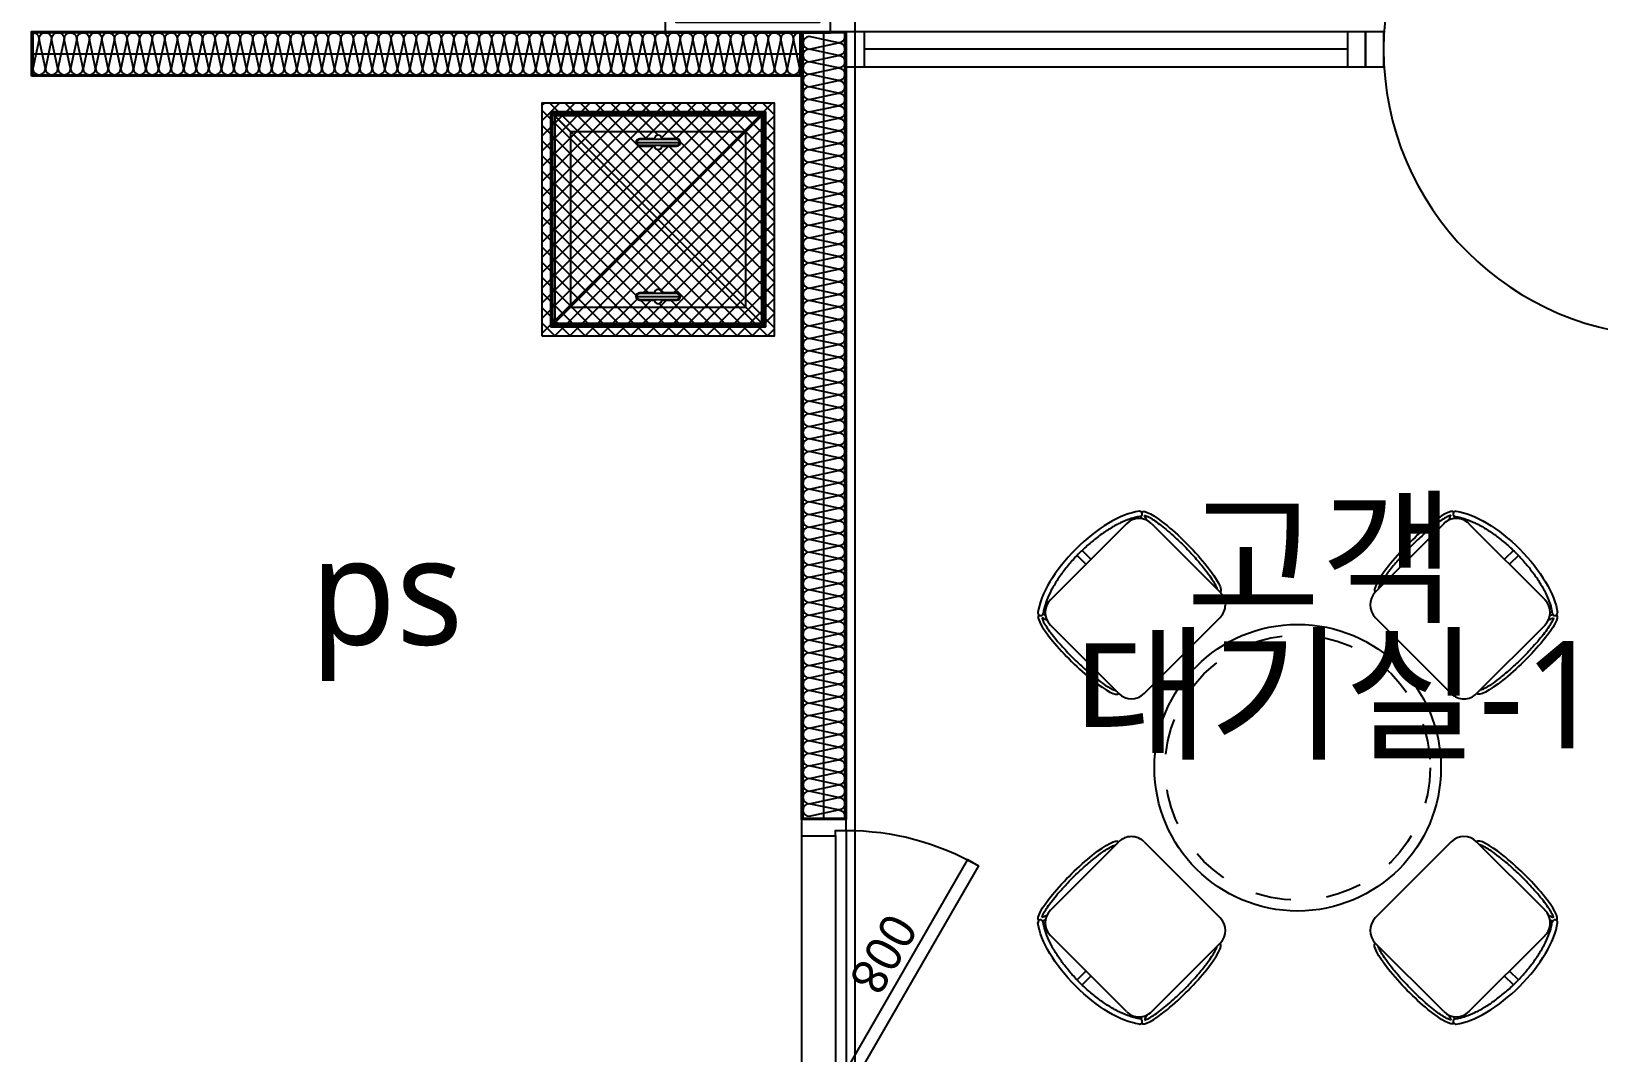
# Model space of a CAD drawing. Header units: millimetres. Extents: x 9 to 147, y 4 to 115.
# Drawn here: x 97.625 to 102.001, y 58.775 to 61.625 of the extents above; entities that cross this region are included whole.
import ezdxf
from ezdxf.enums import TextEntityAlignment as Align

# ---------------------------------------------------------------- set-up
doc = ezdxf.new("R2010")
doc.units = ezdxf.units.MM
doc.header["$LTSCALE"] = 200
for name, pattern in [('HIDDEN2', [4.7625, 3.175, -1.5875]), ('XR-PLAN$0$CEN-GAUN', [32.2, 30, -1, 0.2, -1]), ('XR-PLAN$0$HIDDEN', [0.375, 0.25, -0.125])]:
    doc.linetypes.add(name, pattern=pattern)
doc.layers.get('DEFPOINTS').update_dxf_attribs({"color": 137})
for name, color, linetype in [('-C-지하층', 2, 'HIDDEN2'), ('XR-PLAN$0$09GIRDER', 252, 'Continuous'), ('XR-PLAN$0$0CTR-VOID', 252, 'Continuous'), ('XR-PLAN$0$7', 252, 'Continuous'), ('XR-PLAN$0$A-wall-유리파티션', 252, 'Continuous'), ('XR-PLAN$0$CEN', 252, 'XR-PLAN$0$CEN-GAUN'), ('XR-PLAN$0$DOOR', 252, 'Continuous'), ('XR-PLAN$0$DOOR-OPEN', 252, 'Continuous'), ('XR-PLAN$0$EL-01', 252, 'Continuous'), ('XR-PLAN$0$EL-03', 252, 'Continuous'), ('XR-PLAN$0$EL-07', 252, 'Continuous'), ('XR-PLAN$0$ELE-6', 252, 'Continuous'), ('XR-PLAN$0$FUR', 252, 'XR-PLAN$0$HIDDEN'), ('XR-PLAN$0$HAT', 252, 'Continuous'), ('XR-PLAN$0$HAT-INS', 252, 'Continuous'), ('XR-PLAN$0$I-FUR-B', 252, 'Continuous'), ('XR-PLAN$0$Panel', 252, 'Continuous'), ('XR-PLAN$0$STEEL BASE', 252, 'Continuous'), ('XR-PLAN$0$WALL-GLASS', 252, 'Continuous')]:
    doc.layers.add(name, color=color, linetype=linetype)
doc.layers.add('XR-PLAN$0$TXT-1', color=137, linetype='Continuous', plot=False)
doc.styles.add('XR-PLAN$0$스타일1', font='MALGUN_0.TTF')

# ---------------------------------------------------------------- blocks, each defined once
blk = doc.blocks.new('*U112')
at = {"layer": 'XR-PLAN$0$HAT-INS'}
for points in [[(-5524.4, 0, -0.414214), (-5539.4, 15), (-5524.4, 85, 1), (-5554.4, 85), (-5539.4, 15, -0.414214), (-5554.4, 0, 0.414214)], [(-5494.4, 0, -0.414214), (-5509.4, 15), (-5494.4, 85, 1), (-5524.4, 85), (-5509.4, 15, -0.414214), (-5524.4, 0, 0.414214)], [(-5464.4, 0, -0.414214), (-5479.4, 15), (-5464.4, 85, 1), (-5494.4, 85), (-5479.4, 15, -0.414214), (-5494.4, 0, 0.414214)], [(-5434.4, 0, -0.414214), (-5449.4, 15), (-5434.4, 85, 1), (-5464.4, 85), (-5449.4, 15, -0.414214), (-5464.4, 0, 0.414214)], [(-5404.4, 0, -0.414214), (-5419.4, 15), (-5404.4, 85, 1), (-5434.4, 85), (-5419.4, 15, -0.414214), (-5434.4, 0, 0.414214)], [(-5374.4, 0, -0.414214), (-5389.4, 15), (-5374.4, 85, 1), (-5404.4, 85), (-5389.4, 15, -0.414214), (-5404.4, 0, 0.414214)], [(-5344.4, 0, -0.414214), (-5359.4, 15), (-5344.4, 85, 1), (-5374.4, 85), (-5359.4, 15, -0.414214), (-5374.4, 0, 0.414214)], [(-5314.4, 0, -0.414214), (-5329.4, 15), (-5314.4, 85, 1), (-5344.4, 85), (-5329.4, 15, -0.414214), (-5344.4, 0, 0.414214)], [(-5284.4, 0, -0.414214), (-5299.4, 15), (-5284.4, 85, 1), (-5314.4, 85), (-5299.4, 15, -0.414214), (-5314.4, 0, 0.414214)], [(-5254.4, 0, -0.414214), (-5269.4, 15), (-5254.4, 85, 1), (-5284.4, 85), (-5269.4, 15, -0.414214), (-5284.4, 0, 0.414214)], [(-5224.4, 0, -0.414214), (-5239.4, 15), (-5224.4, 85, 1), (-5254.4, 85), (-5239.4, 15, -0.414214), (-5254.4, 0, 0.414214)], [(-5194.4, 0, -0.414214), (-5209.4, 15), (-5194.4, 85, 1), (-5224.4, 85), (-5209.4, 15, -0.414214), (-5224.4, 0, 0.414214)], [(-5164.4, 0, -0.414214), (-5179.4, 15), (-5164.4, 85, 1), (-5194.4, 85), (-5179.4, 15, -0.414214), (-5194.4, 0, 0.414214)], [(-5134.4, 0, -0.414214), (-5149.4, 15), (-5134.4, 85, 1), (-5164.4, 85), (-5149.4, 15, -0.414214), (-5164.4, 0, 0.414214)], [(-5104.4, 0, -0.414214), (-5119.4, 15), (-5104.4, 85, 1), (-5134.4, 85), (-5119.4, 15, -0.414214), (-5134.4, 0, 0.414214)], [(-5074.4, 0, -0.414214), (-5089.4, 15), (-5074.4, 85, 1), (-5104.4, 85), (-5089.4, 15, -0.414214), (-5104.4, 0, 0.414214)], [(-5044.4, 0, -0.414214), (-5059.4, 15), (-5044.4, 85, 1), (-5074.4, 85), (-5059.4, 15, -0.414214), (-5074.4, 0, 0.414214)], [(-5014.4, 0, -0.414214), (-5029.4, 15), (-5014.4, 85, 1), (-5044.4, 85), (-5029.4, 15, -0.414214), (-5044.4, 0, 0.414214)], [(-4984.4, 0, -0.414214), (-4999.4, 15), (-4984.4, 85, 1), (-5014.4, 85), (-4999.4, 15, -0.414214), (-5014.4, 0, 0.414214)], [(-4954.4, 0, -0.414214), (-4969.4, 15), (-4954.4, 85, 1), (-4984.4, 85), (-4969.4, 15, -0.414214), (-4984.4, 0, 0.414214)], [(-4924.4, 0, -0.414214), (-4939.4, 15), (-4924.4, 85, 1), (-4954.4, 85), (-4939.4, 15, -0.414214), (-4954.4, 0, 0.414214)], [(-4894.4, 0, -0.414214), (-4909.4, 15), (-4894.4, 85, 1), (-4924.4, 85), (-4909.4, 15, -0.414214), (-4924.4, 0, 0.414214)], [(-4864.4, 0, -0.414214), (-4879.4, 15), (-4864.4, 85, 1), (-4894.4, 85), (-4879.4, 15, -0.414214), (-4894.4, 0, 0.414214)], [(-4834.4, 0, -0.414214), (-4849.4, 15), (-4834.4, 85, 1), (-4864.4, 85), (-4849.4, 15, -0.414214), (-4864.4, 0, 0.414214)], [(-4804.4, 0, -0.414214), (-4819.4, 15), (-4804.4, 85, 1), (-4834.4, 85), (-4819.4, 15, -0.414214), (-4834.4, 0, 0.414214)], [(-4774.4, 0, -0.414214), (-4789.4, 15), (-4774.4, 85, 1), (-4804.4, 85), (-4789.4, 15, -0.414214), (-4804.4, 0, 0.414214)], [(-4744.4, 0, -0.414214), (-4759.4, 15), (-4744.4, 85, 1), (-4774.4, 85), (-4759.4, 15, -0.414214), (-4774.4, 0, 0.414214)], [(-4714.4, 0, -0.414214), (-4729.4, 15), (-4714.4, 85, 1), (-4744.4, 85), (-4729.4, 15, -0.414214), (-4744.4, 0, 0.414214)], [(-4684.4, 0, -0.414214), (-4699.4, 15), (-4684.4, 85, 1), (-4714.4, 85), (-4699.4, 15, -0.414214), (-4714.4, 0, 0.414214)], [(-4654.4, 0, -0.414214), (-4669.4, 15), (-4654.4, 85, 1), (-4684.4, 85), (-4669.4, 15, -0.414214), (-4684.4, 0, 0.414214)], [(-4624.4, 0, -0.414214), (-4639.4, 15), (-4624.4, 85, 1), (-4654.4, 85), (-4639.4, 15, -0.414214), (-4654.4, 0, 0.414214)], [(-4594.4, 0, -0.414214), (-4609.4, 15), (-4594.4, 85, 1), (-4624.4, 85), (-4609.4, 15, -0.414214), (-4624.4, 0, 0.414214)], [(-4564.4, 0, -0.414214), (-4579.4, 15), (-4564.4, 85, 1), (-4594.4, 85), (-4579.4, 15, -0.414214), (-4594.4, 0, 0.414214)], [(-4534.4, 0, -0.414214), (-4549.4, 15), (-4534.4, 85, 1), (-4564.4, 85), (-4549.4, 15, -0.414214), (-4564.4, 0, 0.414214)], [(-4504.4, 0, -0.414214), (-4519.4, 15), (-4504.4, 85, 1), (-4534.4, 85), (-4519.4, 15, -0.414214), (-4534.4, 0, 0.414214)], [(-4474.4, 0, -0.414214), (-4489.4, 15), (-4474.4, 85, 1), (-4504.4, 85), (-4489.4, 15, -0.414214), (-4504.4, 0, 0.414214)], [(-4444.4, 0, -0.414214), (-4459.4, 15), (-4444.4, 85, 1), (-4474.4, 85), (-4459.4, 15, -0.414214), (-4474.4, 0, 0.414214)], [(-4414.4, 0, -0.414214), (-4429.4, 15), (-4414.4, 85, 1), (-4444.4, 85), (-4429.4, 15, -0.414214), (-4444.4, 0, 0.414214)], [(-4384.4, 0, -0.414214), (-4399.4, 15), (-4384.4, 85, 1), (-4414.4, 85), (-4399.4, 15, -0.414214), (-4414.4, 0, 0.414214)], [(-4354.4, 0, -0.414214), (-4369.4, 15), (-4354.4, 85, 1), (-4384.4, 85), (-4369.4, 15, -0.414214), (-4384.4, 0, 0.414214)], [(-4324.4, 0, -0.414214), (-4339.4, 15), (-4324.4, 85, 1), (-4354.4, 85), (-4339.4, 15, -0.414214), (-4354.4, 0, 0.414214)], [(-4294.4, 0, -0.414214), (-4309.4, 15), (-4294.4, 85, 1), (-4324.4, 85), (-4309.4, 15, -0.414214), (-4324.4, 0, 0.414214)], [(-4264.4, 0, -0.414214), (-4279.4, 15), (-4264.4, 85, 1), (-4294.4, 85), (-4279.4, 15, -0.414214), (-4294.4, 0, 0.414214)], [(-4234.4, 0, -0.414214), (-4249.4, 15), (-4234.4, 85, 1), (-4264.4, 85), (-4249.4, 15, -0.414214), (-4264.4, 0, 0.414214)], [(-4204.4, 0, -0.414214), (-4219.4, 15), (-4204.4, 85, 1), (-4234.4, 85), (-4219.4, 15, -0.414214), (-4234.4, 0, 0.414214)], [(-4174.4, 0, -0.414214), (-4189.4, 15), (-4174.4, 85, 1), (-4204.4, 85), (-4189.4, 15, -0.414214), (-4204.4, 0, 0.414214)], [(-4144.4, 0, -0.414214), (-4159.4, 15), (-4144.4, 85, 1), (-4174.4, 85), (-4159.4, 15, -0.414214), (-4174.4, 0, 0.414214)], [(-4114.4, 0, -0.414214), (-4129.4, 15), (-4114.4, 85, 1), (-4144.4, 85), (-4129.4, 15, -0.414214), (-4144.4, 0, 0.414214)], [(-4084.4, 0, -0.414214), (-4099.4, 15), (-4084.4, 85, 1), (-4114.4, 85), (-4099.4, 15, -0.414214), (-4114.4, 0, 0.414214)], [(-4054.4, 0, -0.414214), (-4069.4, 15), (-4054.4, 85, 1), (-4084.4, 85), (-4069.4, 15, -0.414214), (-4084.4, 0, 0.414214)], [(-4024.4, 0, -0.414214), (-4039.4, 15), (-4024.4, 85, 1), (-4054.4, 85), (-4039.4, 15, -0.414214), (-4054.4, 0, 0.414214)], [(-3994.4, 0, -0.414214), (-4009.4, 15), (-3994.4, 85, 1), (-4024.4, 85), (-4009.4, 15, -0.414214), (-4024.4, 0, 0.414214)], [(-3964.4, 0, -0.414214), (-3979.4, 15), (-3964.4, 85, 1), (-3994.4, 85), (-3979.4, 15, -0.414214), (-3994.4, 0, 0.414214)], [(-3934.4, 0, -0.414214), (-3949.4, 15), (-3934.4, 85, 1), (-3964.4, 85), (-3949.4, 15, -0.414214), (-3964.4, 0, 0.414214)], [(-3904.4, 0, -0.414214), (-3919.4, 15), (-3904.4, 85, 1), (-3934.4, 85), (-3919.4, 15, -0.414214), (-3934.4, 0, 0.414214)], [(-3874.4, 0, -0.414214), (-3889.4, 15), (-3874.4, 85, 1), (-3904.4, 85), (-3889.4, 15, -0.414214), (-3904.4, 0, 0.414214)], [(-3844.4, 0, -0.414214), (-3859.4, 15), (-3844.4, 85, 1), (-3874.4, 85), (-3859.4, 15, -0.414214), (-3874.4, 0, 0.414214)], [(-3814.4, 0, -0.414214), (-3829.4, 15), (-3814.4, 85, 1), (-3844.4, 85), (-3829.4, 15, -0.414214), (-3844.4, 0, 0.414214)], [(-3784.4, 0, -0.414214), (-3799.4, 15), (-3784.4, 85, 1), (-3814.4, 85), (-3799.4, 15, -0.414214), (-3814.4, 0, 0.414214)], [(-3754.4, 0, -0.414214), (-3769.4, 15), (-3754.4, 85, 1), (-3784.4, 85), (-3769.4, 15, -0.414214), (-3784.4, 0, 0.414214)], [(-3724.4, 0, -0.414214), (-3739.4, 15), (-3724.4, 85, 1), (-3754.4, 85), (-3739.4, 15, -0.414214), (-3754.4, 0, 0.414214)]]:
    blk.add_lwpolyline(points, format="xyb", dxfattribs=at)
blk = doc.blocks.new('*U113')
at = {"layer": 'XR-PLAN$0$HAT-INS'}
for points in [[(-8821.975315, 0, -0.4142135624), (-8836.975315, 15), (-8821.975315, 85, 1), (-8851.975315, 85), (-8836.975315, 15, -0.4142135624), (-8851.975315, 0, 0.4142135624)], [(-8791.975315, 0, -0.4142135624), (-8806.975315, 15), (-8791.975315, 85, 1), (-8821.975315, 85), (-8806.975315, 15, -0.4142135624), (-8821.975315, 0, 0.4142135624)], [(-8761.975315, 0, -0.4142135624), (-8776.975315, 15), (-8761.975315, 85, 1), (-8791.975315, 85), (-8776.975315, 15, -0.4142135624), (-8791.975315, 0, 0.4142135624)], [(-8731.975315, 0, -0.4142135624), (-8746.975315, 15), (-8731.975315, 85, 1), (-8761.975315, 85), (-8746.975315, 15, -0.4142135624), (-8761.975315, 0, 0.4142135624)], [(-8701.975315, 0, -0.4142135624), (-8716.975315, 15), (-8701.975315, 85, 1), (-8731.975315, 85), (-8716.975315, 15, -0.4142135624), (-8731.975315, 0, 0.4142135624)], [(-8671.975315, 0, -0.4142135624), (-8686.975315, 15), (-8671.975315, 85, 1), (-8701.975315, 85), (-8686.975315, 15, -0.4142135624), (-8701.975315, 0, 0.4142135624)], [(-8641.975315, 0, -0.4142135624), (-8656.975315, 15), (-8641.975315, 85, 1), (-8671.975315, 85), (-8656.975315, 15, -0.4142135624), (-8671.975315, 0, 0.4142135624)], [(-8611.975315, 0, -0.4142135624), (-8626.975315, 15), (-8611.975315, 85, 1), (-8641.975315, 85), (-8626.975315, 15, -0.4142135624), (-8641.975315, 0, 0.4142135624)], [(-8581.975315, 0, -0.4142135624), (-8596.975315, 15), (-8581.975315, 85, 1), (-8611.975315, 85), (-8596.975315, 15, -0.4142135624), (-8611.975315, 0, 0.4142135624)], [(-8551.975315, 0, -0.4142135624), (-8566.975315, 15), (-8551.975315, 85, 1), (-8581.975315, 85), (-8566.975315, 15, -0.4142135624), (-8581.975315, 0, 0.4142135624)], [(-8521.975315, 0, -0.4142135624), (-8536.975315, 15), (-8521.975315, 85, 1), (-8551.975315, 85), (-8536.975315, 15, -0.4142135624), (-8551.975315, 0, 0.4142135624)], [(-8491.975315, 0, -0.4142135624), (-8506.975315, 15), (-8491.975315, 85, 1), (-8521.975315, 85), (-8506.975315, 15, -0.4142135624), (-8521.975315, 0, 0.4142135624)], [(-8461.975315, 0, -0.4142135624), (-8476.975315, 15), (-8461.975315, 85, 1), (-8491.975315, 85), (-8476.975315, 15, -0.4142135624), (-8491.975315, 0, 0.4142135624)], [(-8431.975315, 0, -0.4142135624), (-8446.975315, 15), (-8431.975315, 85, 1), (-8461.975315, 85), (-8446.975315, 15, -0.4142135624), (-8461.975315, 0, 0.4142135624)], [(-8401.975315, 0, -0.4142135624), (-8416.975315, 15), (-8401.975315, 85, 1), (-8431.975315, 85), (-8416.975315, 15, -0.4142135624), (-8431.975315, 0, 0.4142135624)], [(-8371.975315, 0, -0.4142135624), (-8386.975315, 15), (-8371.975315, 85, 1), (-8401.975315, 85), (-8386.975315, 15, -0.4142135624), (-8401.975315, 0, 0.4142135624)], [(-8341.975315, 0, -0.4142135624), (-8356.975315, 15), (-8341.975315, 85, 1), (-8371.975315, 85), (-8356.975315, 15, -0.4142135624), (-8371.975315, 0, 0.4142135624)], [(-8311.975315, 0, -0.4142135624), (-8326.975315, 15), (-8311.975315, 85, 1), (-8341.975315, 85), (-8326.975315, 15, -0.4142135624), (-8341.975315, 0, 0.4142135624)], [(-8281.975315, 0, -0.4142135624), (-8296.975315, 15), (-8281.975315, 85, 1), (-8311.975315, 85), (-8296.975315, 15, -0.4142135624), (-8311.975315, 0, 0.4142135624)], [(-8251.975315, 0, -0.4142135624), (-8266.975315, 15), (-8251.975315, 85, 1), (-8281.975315, 85), (-8266.975315, 15, -0.4142135624), (-8281.975315, 0, 0.4142135624)], [(-8221.975315, 0, -0.4142135624), (-8236.975315, 15), (-8221.975315, 85, 1), (-8251.975315, 85), (-8236.975315, 15, -0.4142135624), (-8251.975315, 0, 0.4142135624)], [(-8191.975315, 0, -0.4142135624), (-8206.975315, 15), (-8191.975315, 85, 1), (-8221.975315, 85), (-8206.975315, 15, -0.4142135624), (-8221.975315, 0, 0.4142135624)], [(-8161.975315, 0, -0.4142135624), (-8176.975315, 15), (-8161.975315, 85, 1), (-8191.975315, 85), (-8176.975315, 15, -0.4142135624), (-8191.975315, 0, 0.4142135624)], [(-8131.975315, 0, -0.4142135624), (-8146.975315, 15), (-8131.975315, 85, 1), (-8161.975315, 85), (-8146.975315, 15, -0.4142135624), (-8161.975315, 0, 0.4142135624)], [(-8101.975315, 0, -0.4142135624), (-8116.975315, 15), (-8101.975315, 85, 1), (-8131.975315, 85), (-8116.975315, 15, -0.4142135624), (-8131.975315, 0, 0.4142135624)], [(-8071.975315, 0, -0.4142135624), (-8086.975315, 15), (-8071.975315, 85, 1), (-8101.975315, 85), (-8086.975315, 15, -0.4142135624), (-8101.975315, 0, 0.4142135624)], [(-8041.975315, 0, -0.4142135624), (-8056.975315, 15), (-8041.975315, 85, 1), (-8071.975315, 85), (-8056.975315, 15, -0.4142135624), (-8071.975315, 0, 0.4142135624)], [(-8011.975315, 0, -0.4142135624), (-8026.975315, 15), (-8011.975315, 85, 1), (-8041.975315, 85), (-8026.975315, 15, -0.4142135624), (-8041.975315, 0, 0.4142135624)], [(-7981.975315, 0, -0.4142135624), (-7996.975315, 15), (-7981.975315, 85, 1), (-8011.975315, 85), (-7996.975315, 15, -0.4142135624), (-8011.975315, 0, 0.4142135624)], [(-7951.975315, 0, -0.4142135624), (-7966.975315, 15), (-7951.975315, 85, 1), (-7981.975315, 85), (-7966.975315, 15, -0.4142135624), (-7981.975315, 0, 0.4142135624)], [(-7921.975315, 0, -0.4142135624), (-7936.975315, 15), (-7921.975315, 85, 1), (-7951.975315, 85), (-7936.975315, 15, -0.4142135624), (-7951.975315, 0, 0.4142135624)], [(-7891.975315, 0, -0.4142135624), (-7906.975315, 15), (-7891.975315, 85, 1), (-7921.975315, 85), (-7906.975315, 15, -0.4142135624), (-7921.975315, 0, 0.4142135624)], [(-7861.975315, 0, -0.4142135624), (-7876.975315, 15), (-7861.975315, 85, 1), (-7891.975315, 85), (-7876.975315, 15, -0.4142135624), (-7891.975315, 0, 0.4142135624)], [(-7831.975315, 0, -0.4142135624), (-7846.975315, 15), (-7831.975315, 85, 1), (-7861.975315, 85), (-7846.975315, 15, -0.4142135624), (-7861.975315, 0, 0.4142135624)], [(-7801.975315, 0, -0.4142135624), (-7816.975315, 15), (-7801.975315, 85, 1), (-7831.975315, 85), (-7816.975315, 15, -0.4142135624), (-7831.975315, 0, 0.4142135624)], [(-7771.975315, 0, -0.4142135624), (-7786.975315, 15), (-7771.975315, 85, 1), (-7801.975315, 85), (-7786.975315, 15, -0.4142135624), (-7801.975315, 0, 0.4142135624)], [(-7741.975315, 0, -0.4142135624), (-7756.975315, 15), (-7741.975315, 85, 1), (-7771.975315, 85), (-7756.975315, 15, -0.4142135624), (-7771.975315, 0, 0.4142135624)], [(-7711.975315, 0, -0.4142135624), (-7726.975315, 15), (-7711.975315, 85, 1), (-7741.975315, 85), (-7726.975315, 15, -0.4142135624), (-7741.975315, 0, 0.4142135624)], [(-7681.975315, 0, -0.4142135624), (-7696.975315, 15), (-7681.975315, 85, 1), (-7711.975315, 85), (-7696.975315, 15, -0.4142135624), (-7711.975315, 0, 0.4142135624)], [(-7651.975315, 0, -0.4142135624), (-7666.975315, 15), (-7651.975315, 85, 1), (-7681.975315, 85), (-7666.975315, 15, -0.4142135624), (-7681.975315, 0, 0.4142135624)], [(-7621.975315, 0, -0.4142135624), (-7636.975315, 15), (-7621.975315, 85, 1), (-7651.975315, 85), (-7636.975315, 15, -0.4142135624), (-7651.975315, 0, 0.4142135624)], [(-7591.975315, 0, -0.4142135624), (-7606.975315, 15), (-7591.975315, 85, 1), (-7621.975315, 85), (-7606.975315, 15, -0.4142135624), (-7621.975315, 0, 0.4142135624)], [(-7561.975315, 0, -0.4142135624), (-7576.975315, 15), (-7561.975315, 85, 1), (-7591.975315, 85), (-7576.975315, 15, -0.4142135624), (-7591.975315, 0, 0.4142135624)], [(-7531.975315, 0, -0.4142135624), (-7546.975315, 15), (-7531.975315, 85, 1), (-7561.975315, 85), (-7546.975315, 15, -0.4142135624), (-7561.975315, 0, 0.4142135624)], [(-7501.975315, 0, -0.4142135624), (-7516.975315, 15), (-7501.975315, 85, 1), (-7531.975315, 85), (-7516.975315, 15, -0.4142135624), (-7531.975315, 0, 0.4142135624)], [(-7471.975315, 0, -0.4142135624), (-7486.975315, 15), (-7471.975315, 85, 1), (-7501.975315, 85), (-7486.975315, 15, -0.4142135624), (-7501.975315, 0, 0.4142135624)], [(-7441.975315, 0, -0.4142135624), (-7456.975315, 15), (-7441.975315, 85, 1), (-7471.975315, 85), (-7456.975315, 15, -0.4142135624), (-7471.975315, 0, 0.4142135624)], [(-7411.975315, 0, -0.4142135624), (-7426.975315, 15), (-7411.975315, 85, 1), (-7441.975315, 85), (-7426.975315, 15, -0.4142135624), (-7441.975315, 0, 0.4142135624)], [(-7381.975315, 0, -0.4142135624), (-7396.975315, 15), (-7381.975315, 85, 1), (-7411.975315, 85), (-7396.975315, 15, -0.4142135624), (-7411.975315, 0, 0.4142135624)], [(-7351.975315, 0, -0.4142135624), (-7366.975315, 15), (-7351.975315, 85, 1), (-7381.975315, 85), (-7366.975315, 15, -0.4142135624), (-7381.975315, 0, 0.4142135624)], [(-7321.975315, 0, -0.4142135624), (-7336.975315, 15), (-7321.975315, 85, 1), (-7351.975315, 85), (-7336.975315, 15, -0.4142135624), (-7351.975315, 0, 0.4142135624)], [(-7291.975315, 0, -0.4142135624), (-7306.975315, 15), (-7291.975315, 85, 1), (-7321.975315, 85), (-7306.975315, 15, -0.4142135624), (-7321.975315, 0, 0.4142135624)], [(-7261.975315, 0, -0.4142135624), (-7276.975315, 15), (-7261.975315, 85, 1), (-7291.975315, 85), (-7276.975315, 15, -0.4142135624), (-7291.975315, 0, 0.4142135624)], [(-7231.975315, 0, -0.4142135624), (-7246.975315, 15), (-7231.975315, 85, 1), (-7261.975315, 85), (-7246.975315, 15, -0.4142135624), (-7261.975315, 0, 0.4142135624)], [(-7201.975315, 0, -0.4142135624), (-7216.975315, 15), (-7201.975315, 85, 1), (-7231.975315, 85), (-7216.975315, 15, -0.4142135624), (-7231.975315, 0, 0.4142135624)], [(-7171.975315, 0, -0.4142135624), (-7186.975315, 15), (-7171.975315, 85, 1), (-7201.975315, 85), (-7186.975315, 15, -0.4142135624), (-7201.975315, 0, 0.4142135624)], [(-7141.975315, 0, -0.4142135624), (-7156.975315, 15), (-7141.975315, 85, 1), (-7171.975315, 85), (-7156.975315, 15, -0.4142135624), (-7171.975315, 0, 0.4142135624)], [(-7111.975315, 0, -0.4142135624), (-7126.975315, 15), (-7111.975315, 85, 1), (-7141.975315, 85), (-7126.975315, 15, -0.4142135624), (-7141.975315, 0, 0.4142135624)], [(-7081.975315, 0, -0.4142135624), (-7096.975315, 15), (-7081.975315, 85, 1), (-7111.975315, 85), (-7096.975315, 15, -0.4142135624), (-7111.975315, 0, 0.4142135624)], [(-7051.975315, 0, -0.4142135624), (-7066.975315, 15), (-7051.975315, 85, 1), (-7081.975315, 85), (-7066.975315, 15, -0.4142135624), (-7081.975315, 0, 0.4142135624)], [(-7021.975315, 0, -0.4142135624), (-7036.975315, 15), (-7021.975315, 85, 1), (-7051.975315, 85), (-7036.975315, 15, -0.4142135624), (-7051.975315, 0, 0.4142135624)], [(-6991.975315, 0, -0.4142135624), (-7006.975315, 15), (-6991.975315, 85, 1), (-7021.975315, 85), (-7006.975315, 15, -0.4142135624), (-7021.975315, 0, 0.4142135624)]]:
    blk.add_lwpolyline(points, format="xyb", dxfattribs=at)
blk = doc.blocks.new('XR-PLAN$0$D-800A')
at = {"layer": 'XR-PLAN$0$DOOR'}
blk.add_line((30, 200), (670.9, 570), dxfattribs=at)
for points in [[(30, 200), (47.5, 169.7), (688.4, 539.7), (670.9, 570)], [(0, 75), (45, 75), (45, 75), (45, 75), (45, 170), (30, 170), (30, 200), (0, 200), (0, 75)], [(800, 75), (755, 75), (755, 75), (755, 75), (755, 170), (770, 170), (770, 200), (800, 200), (800, 75)]]:
    blk.add_lwpolyline(points, dxfattribs=at)
at = {"layer": 'XR-PLAN$0$DOOR-OPEN'}
for p, q in [((770, 200), (100, 200)), ((755, 170), (45, 170)), ((755, 75), (45, 75))]:
    blk.add_line(p, q, dxfattribs=at)
blk.add_arc((30, 200), 740, 0, 30, dxfattribs=at)
at = {"layer": 'DEFPOINTS', "style": 'XR-PLAN$0$스타일1'}
blk.add_text('800', height=100, rotation=30, dxfattribs=at).set_placement((353.1, 205.2))
blk = doc.blocks.new('XR-PLAN$0$TABLE SET1')
blk.add_circle((0, 0), 370)
at = {"layer": 'XR-PLAN$0$I-FUR-B'}
for p, q in [((-478.2, 680.7), (-690.4, 468.6)), ((-407.5, 680.7), (-216.6, 489.8)), ((407.5, 680.7), (216.6, 489.8)), ((478.2, 680.7), (690.4, 468.6)), ((-616.1, 592.4), (-591.4, 567.6)), ((-602, 606.5), (-577.2, 581.7)), ((602, 606.5), (577.2, 581.7)), ((616.1, 592.4), (591.4, 567.6)), ((-690.4, 397.9), (-499.5, 207)), ((-428.8, 207), (-216.6, 419.1)), ((428.8, 207), (216.6, 419.1)), ((690.4, 397.9), (499.5, 207)), ((-690.4, -397.9), (-499.5, -207)), ((-428.8, -207), (-216.6, -419.1)), ((428.8, -207), (216.6, -419.1)), ((690.4, -397.9), (499.5, -207)), ((-478.2, -680.7), (-690.4, -468.6)), ((478.2, -680.7), (690.4, -468.6)), ((-407.5, -680.7), (-216.6, -489.8)), ((407.5, -680.7), (216.6, -489.8)), ((-616.1, -592.4), (-591.4, -567.6)), ((616.1, -592.4), (591.4, -567.6)), ((-602, -606.5), (-577.2, -581.7)), ((602, -606.5), (577.2, -581.7))]:
    blk.add_line(p, q, dxfattribs=at)
blk.add_circle((0, 0), 400, dxfattribs=at)
for centre, radius, start, end in [((-441.6, 708.2), 7.5, 277.6425, 97.6425), ((441.6, 708.2), 7.5, 82.3575, 262.3575), ((-442.9, 645.4), 50, 44.9985, 134.9985), ((442.9, 645.4), 50, 45.0015, 135.0015), ((-252, 454.5), 50, 314.9985, 44.9985), ((252, 454.5), 50, 135.0015, 225.0015), ((-655, 433.3), 50, 134.9985, 224.9985), ((655, 433.3), 50, 315.0015, 45.0015), ((-717.8, 432), 7.5, 172.3545, 352.3545), ((717.8, 432), 7.5, 187.6455, 7.6455), ((-464.1, 242.3), 50, 224.9985, 314.9985), ((464.1, 242.3), 50, 225.0015, 315.0015), ((-464.1, -242.3), 50, 45.0015, 135.0015), ((464.1, -242.3), 50, 44.9985, 134.9985), ((-717.8, -432), 7.5, 7.6455, 187.6455), ((-655, -433.3), 50, 135.0015, 225.0015), ((-252, -454.5), 50, 315.0015, 45.0015), ((252, -454.5), 50, 134.9985, 224.9985), ((655, -433.3), 50, 314.9985, 44.9985), ((717.8, -432), 7.5, 352.3545, 172.3545), ((-442.9, -645.4), 50, 225.0015, 315.0015), ((442.9, -645.4), 50, 224.9985, 314.9985), ((-441.6, -708.2), 7.5, 262.3575, 82.3575), ((441.6, -708.2), 7.5, 97.6425, 277.6425)]:
    blk.add_arc(centre, radius, start, end, dxfattribs=at)
for centre, major_axis, ratio, start_param, end_param in [((-549, 539.3), (-162.6, -162.6), 0.434783, 3.659342, 5.765436), ((326.3, 601.4), (110, 111.9), 0.182269, 0, 3.141593), ((326.3, 601.4), (110, 111.9), 0.182269, 5.851094, 5.976716), ((-611.1, 316.6), (-111.9, 110), 0.182269, 0, 3.141593), ((-611.1, 316.6), (-111.9, 110), 0.182269, 5.851094, 5.976716), ((611.1, -316.6), (111.9, -110), 0.182269, 0, 3.141593), ((549, -539.3), (162.6, 162.6), 0.434783, 3.659342, 5.765436), ((611.1, -316.6), (111.9, -110), 0.182269, 5.851094, 5.976716), ((-326.3, -601.4), (-110, -111.9), 0.182269, 0, 3.141593), ((-326.3, -601.4), (-110, -111.9), 0.182269, 5.851094, 5.976716)]:
    blk.add_ellipse(centre, major_axis=major_axis, ratio=ratio, start_param=start_param, end_param=end_param, dxfattribs=at)
at = {"layer": 'XR-PLAN$0$I-FUR-B', "extrusion": (0, 0, -1)}
for centre, major_axis, ratio, start_param, end_param in [((-326.3, 601.4), (-110, 111.9), 0.182269, 5.851094, 5.976716), ((-326.3, 601.4), (-110, 111.9), 0.182269, 0, 3.141593), ((549, 539.3), (162.6, -162.6), 0.434783, 3.659342, 5.765436), ((611.1, 316.6), (111.9, 110), 0.182269, 0, 3.141593), ((611.1, 316.6), (111.9, 110), 0.182269, 5.851094, 5.976716), ((-611.1, -316.6), (-111.9, -110), 0.182269, 0, 3.141593), ((-549, -539.3), (-162.6, 162.6), 0.434783, 3.659342, 5.765436), ((-611.1, -316.6), (-111.9, -110), 0.182269, 5.851094, 5.976716), ((326.3, -601.4), (110, -111.9), 0.182269, 0, 3.141593), ((326.3, -601.4), (110, -111.9), 0.182269, 5.851094, 5.976716)]:
    blk.add_ellipse(centre, major_axis=major_axis, ratio=ratio, start_param=start_param, end_param=end_param, dxfattribs=at)
at = {"layer": 'XR-PLAN$0$I-FUR-B'}
for points, knots in [([(-440.6, 700.8), (-444.9, 700.2), (-449.4, 699.3), (-458.9, 697), (-463.8, 695.6), (-477, 691.1), (-485.6, 687.6), (-503.2, 679.2), (-512.3, 674.3), (-530.7, 663.3), (-540.1, 657.1), (-558.7, 643.7), (-568.1, 636.4), (-586.4, 621), (-595.4, 612.8), (-612.8, 595.8), (-621.3, 587), (-637.3, 569), (-645, 559.8), (-659.2, 541.2), (-665.8, 531.8), (-677.8, 513.2), (-683.2, 504), (-692.7, 486), (-696.7, 477.2), (-703.4, 460.3), (-705.9, 452.2), (-709, 439.9), (-709.8, 435.3), (-710.4, 431)], [3.659342, 3.659342, 3.659342, 3.659342, 3.76167, 3.76167, 3.863999, 3.863999, 4.027435, 4.027435, 4.190872, 4.190872, 4.354309, 4.354309, 4.517745, 4.517745, 4.681182, 4.681182, 4.844618, 4.844618, 5.008055, 5.008055, 5.171492, 5.171492, 5.334928, 5.334928, 5.498365, 5.498365, 5.661802, 5.661802, 5.765436, 5.765436, 5.765436, 5.765436]), ([(-421.6, 690.6), (-422.6, 692.5), (-423.5, 694.4), (-425.3, 698.2), (-426.1, 700.1), (-427, 702.8), (-427.3, 703.7), (-427.5, 704.6)], [5.7265501, 5.7265501, 5.7265501, 5.7265501, 5.8081109, 5.8081109, 5.9106349, 5.9106349, 5.9748515, 5.9748515, 5.9748515, 5.9748515]), ([(-427.5, 704.6), (-426.5, 704.3), (-425.2, 703.8), (-422.3, 702.6), (-420.6, 701.9), (-417.1, 700.2), (-415.2, 699.2), (-408.8, 695.6), (-403.9, 692.5), (-393.1, 685.1), (-387.3, 680.9), (-375.1, 671.4), (-368.7, 666.1), (-355.6, 654.9), (-348.8, 648.9), (-331.9, 633.3), (-321.6, 623.3), (-301.7, 603), (-292.1, 592.6), (-274, 572.1), (-265.6, 562), (-252.1, 544.7), (-246.7, 537.2), (-238.5, 525.1), (-235.4, 520.2), (-231, 512.5), (-229.5, 509.5), (-227.2, 504.7), (-226.4, 502.8), (-225.5, 500.1), (-225.2, 499.1), (-225, 498.3)], [0.308334, 0.308334, 0.308334, 0.308334, 0.393328, 0.393328, 0.478323, 0.478323, 0.563318, 0.563318, 0.749316, 0.749316, 0.935315, 0.935315, 1.121313, 1.121313, 1.307312, 1.307312, 1.582737, 1.582737, 1.858163, 1.858163, 2.133588, 2.133588, 2.361079, 2.361079, 2.537351, 2.537351, 2.666518, 2.666518, 2.769042, 2.769042, 2.833259, 2.833259, 2.833259, 2.833259]), ([(427.5, 704.6), (426.5, 704.3), (425.2, 703.8), (422.3, 702.6), (420.6, 701.9), (417.1, 700.2), (415.2, 699.2), (408.8, 695.6), (403.9, 692.5), (393.1, 685.1), (387.3, 680.9), (375.1, 671.4), (368.7, 666.1), (355.6, 654.9), (348.8, 648.9), (331.9, 633.3), (321.6, 623.3), (301.7, 603), (292.1, 592.6), (274, 572.1), (265.6, 562), (252.1, 544.7), (246.7, 537.2), (238.5, 525.1), (235.4, 520.2), (231, 512.5), (229.5, 509.5), (227.2, 504.7), (226.4, 502.8), (225.5, 500.1), (225.2, 499.1), (225, 498.3)], [0.308334, 0.308334, 0.308334, 0.308334, 0.393328, 0.393328, 0.478323, 0.478323, 0.563318, 0.563318, 0.749316, 0.749316, 0.935315, 0.935315, 1.121313, 1.121313, 1.307312, 1.307312, 1.582737, 1.582737, 1.858163, 1.858163, 2.133588, 2.133588, 2.361079, 2.361079, 2.537351, 2.537351, 2.666518, 2.666518, 2.769042, 2.769042, 2.833259, 2.833259, 2.833259, 2.833259]), ([(421.6, 690.6), (422.6, 692.5), (423.5, 694.4), (425.3, 698.2), (426.1, 700.1), (427, 702.8), (427.3, 703.7), (427.5, 704.6)], [5.7265501, 5.7265501, 5.7265501, 5.7265501, 5.8081109, 5.8081109, 5.9106349, 5.9106349, 5.9748515, 5.9748515, 5.9748515, 5.9748515]), ([(440.6, 700.8), (444.9, 700.2), (449.4, 699.3), (458.9, 697), (463.8, 695.6), (477, 691.1), (485.6, 687.6), (503.2, 679.2), (512.3, 674.3), (530.7, 663.3), (540.1, 657.1), (558.7, 643.7), (568.1, 636.4), (586.4, 621), (595.4, 612.8), (612.8, 595.8), (621.3, 587), (637.3, 569), (645, 559.8), (659.2, 541.2), (665.8, 531.8), (677.8, 513.2), (683.2, 504), (692.7, 486), (696.7, 477.2), (703.4, 460.3), (705.9, 452.2), (709, 439.9), (709.8, 435.3), (710.4, 431)], [3.659342, 3.659342, 3.659342, 3.659342, 3.76167, 3.76167, 3.863999, 3.863999, 4.027435, 4.027435, 4.190872, 4.190872, 4.354309, 4.354309, 4.517745, 4.517745, 4.681182, 4.681182, 4.844618, 4.844618, 5.008055, 5.008055, 5.171492, 5.171492, 5.334928, 5.334928, 5.498365, 5.498365, 5.661802, 5.661802, 5.765436, 5.765436, 5.765436, 5.765436]), ([(-714.2, 417.9), (-713.9, 416.8), (-713.5, 415.5), (-712.3, 412.6), (-711.6, 411), (-709.9, 407.5), (-708.9, 405.6), (-705.2, 399.2), (-702.1, 394.3), (-694.8, 383.5), (-690.5, 377.7), (-681, 365.5), (-675.8, 359.1), (-664.6, 345.9), (-658.5, 339.2), (-642.9, 322.2), (-633, 312), (-612.6, 292.1), (-602.2, 282.4), (-581.7, 264.4), (-571.7, 256), (-554.3, 242.5), (-546.9, 237), (-534.8, 228.8), (-529.8, 225.8), (-522.2, 221.4), (-519.2, 219.8), (-514.4, 217.6), (-512.5, 216.8), (-509.7, 215.8), (-508.8, 215.6), (-508, 215.3)], [0.308334, 0.308334, 0.308334, 0.308334, 0.393328, 0.393328, 0.478323, 0.478323, 0.563318, 0.563318, 0.749316, 0.749316, 0.935315, 0.935315, 1.121313, 1.121313, 1.307312, 1.307312, 1.582737, 1.582737, 1.858163, 1.858163, 2.133588, 2.133588, 2.361079, 2.361079, 2.537351, 2.537351, 2.666518, 2.666518, 2.769042, 2.769042, 2.833259, 2.833259, 2.833259, 2.833259]), ([(-700.3, 411.9), (-702.2, 413), (-704, 413.9), (-707.8, 415.7), (-709.7, 416.5), (-712.4, 417.4), (-713.4, 417.7), (-714.2, 417.9)], [5.7265501, 5.7265501, 5.7265501, 5.7265501, 5.8081109, 5.8081109, 5.9106349, 5.9106349, 5.9748515, 5.9748515, 5.9748515, 5.9748515]), ([(714.2, 417.9), (713.9, 416.8), (713.5, 415.5), (712.3, 412.6), (711.6, 411), (709.9, 407.5), (708.9, 405.6), (705.2, 399.2), (702.1, 394.3), (694.8, 383.5), (690.5, 377.7), (681, 365.5), (675.8, 359.1), (664.6, 345.9), (658.5, 339.2), (642.9, 322.2), (633, 312), (612.6, 292.1), (602.2, 282.4), (581.7, 264.4), (571.7, 256), (554.3, 242.5), (546.9, 237), (534.8, 228.8), (529.8, 225.8), (522.2, 221.4), (519.2, 219.8), (514.4, 217.6), (512.5, 216.8), (509.7, 215.8), (508.8, 215.6), (508, 215.3)], [0.308334, 0.308334, 0.308334, 0.308334, 0.393328, 0.393328, 0.478323, 0.478323, 0.563318, 0.563318, 0.749316, 0.749316, 0.935315, 0.935315, 1.121313, 1.121313, 1.307312, 1.307312, 1.582737, 1.582737, 1.858163, 1.858163, 2.133588, 2.133588, 2.361079, 2.361079, 2.537351, 2.537351, 2.666518, 2.666518, 2.769042, 2.769042, 2.833259, 2.833259, 2.833259, 2.833259]), ([(700.3, 411.9), (702.2, 413), (704, 413.9), (707.8, 415.7), (709.7, 416.5), (712.4, 417.4), (713.4, 417.7), (714.2, 417.9)], [5.7265501, 5.7265501, 5.7265501, 5.7265501, 5.8081109, 5.8081109, 5.9106349, 5.9106349, 5.9748515, 5.9748515, 5.9748515, 5.9748515]), ([(-714.2, -417.9), (-713.9, -416.8), (-713.5, -415.5), (-712.3, -412.6), (-711.6, -411), (-709.9, -407.5), (-708.9, -405.6), (-705.2, -399.2), (-702.1, -394.3), (-694.8, -383.5), (-690.5, -377.7), (-681, -365.5), (-675.8, -359.1), (-664.6, -345.9), (-658.5, -339.2), (-642.9, -322.2), (-633, -312), (-612.6, -292.1), (-602.2, -282.4), (-581.7, -264.4), (-571.7, -256), (-554.3, -242.5), (-546.9, -237), (-534.8, -228.8), (-529.8, -225.8), (-522.2, -221.4), (-519.2, -219.8), (-514.4, -217.6), (-512.5, -216.8), (-509.7, -215.8), (-508.8, -215.6), (-508, -215.3)], [0.308334, 0.308334, 0.308334, 0.308334, 0.393328, 0.393328, 0.478323, 0.478323, 0.563318, 0.563318, 0.749316, 0.749316, 0.935315, 0.935315, 1.121313, 1.121313, 1.307312, 1.307312, 1.582737, 1.582737, 1.858163, 1.858163, 2.133588, 2.133588, 2.361079, 2.361079, 2.537351, 2.537351, 2.666518, 2.666518, 2.769042, 2.769042, 2.833259, 2.833259, 2.833259, 2.833259]), ([(714.2, -417.9), (713.9, -416.8), (713.5, -415.5), (712.3, -412.6), (711.6, -411), (709.9, -407.5), (708.9, -405.6), (705.2, -399.2), (702.1, -394.3), (694.8, -383.5), (690.5, -377.7), (681, -365.5), (675.8, -359.1), (664.6, -345.9), (658.5, -339.2), (642.9, -322.2), (633, -312), (612.6, -292.1), (602.2, -282.4), (581.7, -264.4), (571.7, -256), (554.3, -242.5), (546.9, -237), (534.8, -228.8), (529.8, -225.8), (522.2, -221.4), (519.2, -219.8), (514.4, -217.6), (512.5, -216.8), (509.7, -215.8), (508.8, -215.6), (508, -215.3)], [0.308334, 0.308334, 0.308334, 0.308334, 0.393328, 0.393328, 0.478323, 0.478323, 0.563318, 0.563318, 0.749316, 0.749316, 0.935315, 0.935315, 1.121313, 1.121313, 1.307312, 1.307312, 1.582737, 1.582737, 1.858163, 1.858163, 2.133588, 2.133588, 2.361079, 2.361079, 2.537351, 2.537351, 2.666518, 2.666518, 2.769042, 2.769042, 2.833259, 2.833259, 2.833259, 2.833259]), ([(-700.3, -411.9), (-702.2, -413), (-704, -413.9), (-707.8, -415.7), (-709.7, -416.5), (-712.4, -417.4), (-713.4, -417.7), (-714.2, -417.9)], [5.7265501, 5.7265501, 5.7265501, 5.7265501, 5.8081109, 5.8081109, 5.9106349, 5.9106349, 5.9748515, 5.9748515, 5.9748515, 5.9748515]), ([(-440.6, -700.8), (-444.9, -700.2), (-449.4, -699.3), (-458.9, -697), (-463.8, -695.6), (-477, -691.1), (-485.6, -687.6), (-503.2, -679.2), (-512.3, -674.3), (-530.7, -663.3), (-540.1, -657.1), (-558.7, -643.7), (-568.1, -636.4), (-586.4, -621), (-595.4, -612.8), (-612.8, -595.8), (-621.3, -587), (-637.3, -569), (-645, -559.8), (-659.2, -541.2), (-665.8, -531.8), (-677.8, -513.2), (-683.2, -504), (-692.7, -486), (-696.7, -477.2), (-703.4, -460.3), (-705.9, -452.2), (-709, -439.9), (-709.8, -435.3), (-710.4, -431)], [3.659342, 3.659342, 3.659342, 3.659342, 3.76167, 3.76167, 3.863999, 3.863999, 4.027435, 4.027435, 4.190872, 4.190872, 4.354309, 4.354309, 4.517745, 4.517745, 4.681182, 4.681182, 4.844618, 4.844618, 5.008055, 5.008055, 5.171492, 5.171492, 5.334928, 5.334928, 5.498365, 5.498365, 5.661802, 5.661802, 5.765436, 5.765436, 5.765436, 5.765436]), ([(440.6, -700.8), (444.9, -700.2), (449.4, -699.3), (458.9, -697), (463.8, -695.6), (477, -691.1), (485.6, -687.6), (503.2, -679.2), (512.3, -674.3), (530.7, -663.3), (540.1, -657.1), (558.7, -643.7), (568.1, -636.4), (586.4, -621), (595.4, -612.8), (612.8, -595.8), (621.3, -587), (637.3, -569), (645, -559.8), (659.2, -541.2), (665.8, -531.8), (677.8, -513.2), (683.2, -504), (692.7, -486), (696.7, -477.2), (703.4, -460.3), (705.9, -452.2), (709, -439.9), (709.8, -435.3), (710.4, -431)], [3.659342, 3.659342, 3.659342, 3.659342, 3.76167, 3.76167, 3.863999, 3.863999, 4.027435, 4.027435, 4.190872, 4.190872, 4.354309, 4.354309, 4.517745, 4.517745, 4.681182, 4.681182, 4.844618, 4.844618, 5.008055, 5.008055, 5.171492, 5.171492, 5.334928, 5.334928, 5.498365, 5.498365, 5.661802, 5.661802, 5.765436, 5.765436, 5.765436, 5.765436]), ([(700.3, -411.9), (702.2, -413), (704, -413.9), (707.8, -415.7), (709.7, -416.5), (712.4, -417.4), (713.4, -417.7), (714.2, -417.9)], [5.7265501, 5.7265501, 5.7265501, 5.7265501, 5.8081109, 5.8081109, 5.9106349, 5.9106349, 5.9748515, 5.9748515, 5.9748515, 5.9748515]), ([(-427.5, -704.6), (-426.5, -704.3), (-425.2, -703.8), (-422.3, -702.6), (-420.6, -701.9), (-417.1, -700.2), (-415.2, -699.2), (-408.8, -695.6), (-403.9, -692.5), (-393.1, -685.1), (-387.3, -680.9), (-375.1, -671.4), (-368.7, -666.1), (-355.6, -654.9), (-348.8, -648.9), (-331.9, -633.3), (-321.6, -623.3), (-301.7, -603), (-292.1, -592.6), (-274, -572.1), (-265.6, -562), (-252.1, -544.7), (-246.7, -537.2), (-238.5, -525.1), (-235.4, -520.2), (-231, -512.5), (-229.5, -509.5), (-227.2, -504.7), (-226.4, -502.8), (-225.5, -500.1), (-225.2, -499.1), (-225, -498.3)], [0.308334, 0.308334, 0.308334, 0.308334, 0.393328, 0.393328, 0.478323, 0.478323, 0.563318, 0.563318, 0.749316, 0.749316, 0.935315, 0.935315, 1.121313, 1.121313, 1.307312, 1.307312, 1.582737, 1.582737, 1.858163, 1.858163, 2.133588, 2.133588, 2.361079, 2.361079, 2.537351, 2.537351, 2.666518, 2.666518, 2.769042, 2.769042, 2.833259, 2.833259, 2.833259, 2.833259]), ([(427.5, -704.6), (426.5, -704.3), (425.2, -703.8), (422.3, -702.6), (420.6, -701.9), (417.1, -700.2), (415.2, -699.2), (408.8, -695.6), (403.9, -692.5), (393.1, -685.1), (387.3, -680.9), (375.1, -671.4), (368.7, -666.1), (355.6, -654.9), (348.8, -648.9), (331.9, -633.3), (321.6, -623.3), (301.7, -603), (292.1, -592.6), (274, -572.1), (265.6, -562), (252.1, -544.7), (246.7, -537.2), (238.5, -525.1), (235.4, -520.2), (231, -512.5), (229.5, -509.5), (227.2, -504.7), (226.4, -502.8), (225.5, -500.1), (225.2, -499.1), (225, -498.3)], [0.308334, 0.308334, 0.308334, 0.308334, 0.393328, 0.393328, 0.478323, 0.478323, 0.563318, 0.563318, 0.749316, 0.749316, 0.935315, 0.935315, 1.121313, 1.121313, 1.307312, 1.307312, 1.582737, 1.582737, 1.858163, 1.858163, 2.133588, 2.133588, 2.361079, 2.361079, 2.537351, 2.537351, 2.666518, 2.666518, 2.769042, 2.769042, 2.833259, 2.833259, 2.833259, 2.833259]), ([(-421.6, -690.6), (-422.6, -692.5), (-423.5, -694.4), (-425.3, -698.2), (-426.1, -700.1), (-427, -702.8), (-427.3, -703.7), (-427.5, -704.6)], [5.7265501, 5.7265501, 5.7265501, 5.7265501, 5.8081109, 5.8081109, 5.9106349, 5.9106349, 5.9748515, 5.9748515, 5.9748515, 5.9748515]), ([(421.6, -690.6), (422.6, -692.5), (423.5, -694.4), (425.3, -698.2), (426.1, -700.1), (427, -702.8), (427.3, -703.7), (427.5, -704.6)], [5.7265501, 5.7265501, 5.7265501, 5.7265501, 5.8081109, 5.8081109, 5.9106349, 5.9106349, 5.9748515, 5.9748515, 5.9748515, 5.9748515])]:
    blk.add_open_spline(points, degree=3, knots=knots, dxfattribs=at)
for points in [[(-225, 498.3), (-225, 498.3), (-225.1, 498.4), (-225.2, 498.4)], [(225, 498.3), (225, 498.3), (225.1, 498.4), (225.2, 498.4)], [(-508, 215.3), (-508, 215.4), (-508, 215.5), (-508, 215.5)], [(508, 215.3), (508, 215.4), (508, 215.5), (508, 215.5)], [(-508, -215.3), (-508, -215.4), (-508, -215.5), (-508, -215.5)], [(508, -215.3), (508, -215.4), (508, -215.5), (508, -215.5)], [(-225, -498.3), (-225, -498.3), (-225.1, -498.4), (-225.2, -498.4)], [(225, -498.3), (225, -498.3), (225.1, -498.4), (225.2, -498.4)]]:
    blk.add_open_spline(points, degree=3, dxfattribs=at)
blk = doc.blocks.new('XR-PLAN$0$D-900C')
at = {"layer": 'XR-PLAN$0$DOOR'}
for points in [[(820, 800), (850, 800), (850, -800), (820, -800)], [(50, -50), (0, -50), (0, 50), (50, 50)], [(900, -50), (850, -50), (850, 50), (900, 50)]]:
    blk.add_lwpolyline(points, close=True, dxfattribs=at)
at = {"layer": 'XR-PLAN$0$DOOR-OPEN'}
blk.add_arc((850, 0), 800, 90, 270, dxfattribs=at)
blk = doc.blocks.new('XR-PLAN$0$S-SC1')
at = {"layer": 'DEFPOINTS'}
blk.add_line((-200, -200), (200, 200), dxfattribs=at)
blk.add_lwpolyline([(-200, 200), (200, 200), (200, -200), (-200, -200)], close=True, dxfattribs=at)
at = {"layer": 'XR-PLAN$0$09GIRDER'}
blk.add_lwpolyline([(-200, -200), (-200, -179), (-28.5, -179, 0.414214), (-6.5, -157), (-6.5, 157, 0.414214), (-28.5, 179), (-200, 179), (-200, 200), (200, 200), (200, 179), (28.5, 179, 0.414214), (6.5, 157), (6.5, -157, 0.414214), (28.5, -179), (200, -179), (200, -200)], format="xyb", close=True, dxfattribs=at)
at = {"layer": 'XR-PLAN$0$STEEL BASE'}
for points in [[(-230, 230), (230, 230), (230, -230), (-230, -230)], [(-200, 9.5), (-6.5, 9.5), (-6.5, -9.5), (-200, -9.5)], [(6.5, 9.5), (200, 9.5), (200, -9.5), (6.5, -9.5)]]:
    blk.add_lwpolyline(points, close=True, dxfattribs=at)
for centre in [(-130, 94.2), (130, 94.2), (-130, -94.2), (130, -94.2)]:
    blk.add_circle(centre, 13.5, dxfattribs=at)
at = {"layer": 'DEFPOINTS', "style": 'XR-PLAN$0$스타일1'}
for s, p in [('H-400X400X13X21', (42.7, -10.5)), ('SC1', (-44.5, 22))]:
    blk.add_text(s, height=35, rotation=45, dxfattribs=at).set_placement(p, align=Align.MIDDLE_CENTER)
blk = doc.blocks.new('XR-PLAN$0$x-stu-1Fcol')
blk.add_blockref('XR-PLAN$0$S-SC1', (58125, -24050))
blk = doc.blocks.new('XR-PLAN$0$A$C3515b944')
at = {"layer": 'XR-PLAN$0$HAT'}
h = blk.add_hatch(dxfattribs=at)
h.set_pattern_fill('블럭단면', color=256, scale=30)
h.set_pattern_definition([(45, (360, 360), (-21.2132, 21.2132), []), (135, (360, 360), (-21.2132, -21.2132), [])])
h.paths.add_polyline_path([(35, 35), (685, 35), (685, 685), (35, 685)])
h.paths.add_polyline_path([(308, 585), (350, 585, -1), (370, 585), (412, 585, -1), (412, 565), (370, 565, -1), (350, 565), (308, 565, -1)], flags=16)
h.paths.add_polyline_path([(308, 155), (350, 155, -1), (370, 155), (412, 155, -1), (412, 135), (370, 135, -1), (350, 135), (308, 135, -1)], flags=16)
at = {"layer": 'DEFPOINTS'}
for p, q in [((300, 575), (420, 575)), ((300, 145), (420, 145))]:
    blk.add_line(p, q, dxfattribs=at)
at = {"layer": 'XR-PLAN$0$7', "ltscale": 0.5}
for p, q in [((115, 605), (65, 655)), ((115, 115), (65, 65))]:
    blk.add_line(p, q, dxfattribs=at)
at = {"layer": 'XR-PLAN$0$7'}
for p, q in [((605, 605), (655, 655)), ((605, 115), (655, 65))]:
    blk.add_line(p, q, dxfattribs=at)
for points in [[(65, 65), (655, 65), (655, 655), (65, 655)], [(115, 115), (605, 115), (605, 605), (115, 605)]]:
    blk.add_lwpolyline(points, close=True, dxfattribs=at)
at = {"layer": 'XR-PLAN$0$EL-01'}
blk.add_lwpolyline([(71, 71), (649, 71), (649, 649), (71, 649)], close=True, dxfattribs=at)
at = {"layer": 'XR-PLAN$0$EL-03', "ltscale": 0.1}
blk.add_lwpolyline([(60, 60), (660, 60), (660, 660), (60, 660)], close=True, dxfattribs=at)
at = {"layer": 'XR-PLAN$0$EL-03'}
for points in [[(308, 567), (412, 567, 1), (412, 583), (308, 583, 1)], [(308, 137), (412, 137, 1), (412, 153), (308, 153, 1)]]:
    blk.add_lwpolyline(points, format="xyb", close=True, dxfattribs=at)
at = {"layer": 'XR-PLAN$0$EL-07'}
blk.add_lwpolyline([(35, 35), (685, 35), (685, 685), (35, 685)], close=True, dxfattribs=at)
for points in [[(350, 565, 1), (370, 565), (412, 565, 1), (412, 585), (370, 585, 1), (350, 585), (308, 585, 1), (308, 565)], [(350, 135, 1), (370, 135), (412, 135, 1), (412, 155), (370, 155, 1), (350, 155), (308, 155, 1), (308, 135)]]:
    blk.add_lwpolyline(points, format="xyb", close=True, dxfattribs=at)

msp = doc.modelspace()

# ---------------------------------------------------------------- linework, layer by layer
at = {"layer": '-C-지하층'}
msp.add_lwpolyline([(91, 64.125), (91, 61.55), (95.475, 61.55), (95.475, 42.6), (99.925, 42.605), (99.925, 64.125)], close=True, dxfattribs=at)
msp.add_lwpolyline([(99.075, 61.4), (99.675, 61.4), (99.675, 60.8), (99.075, 60.8)], close=True)
at = {"layer": 'XR-PLAN$0$0CTR-VOID'}
for p, q in [((99.675, 60.8), (99.075, 61.4)), ((99.075, 60.8), (99.675, 61.4))]:
    msp.add_line(p, q, dxfattribs=at)
at = {"layer": 'XR-PLAN$0$A-wall-유리파티션'}
for points in [[(99.95, 61.625), (99.95, 61.525), (99.9, 61.525), (99.9, 61.625)], [(101.35, 61.625), (101.35, 61.525), (99.9, 61.525), (99.9, 61.625)], [(101.35, 61.625), (101.35, 61.525), (101.3, 61.525), (101.3, 61.625)]]:
    msp.add_lwpolyline(points, close=True, dxfattribs=at)
at = {"layer": 'XR-PLAN$0$CEN'}
for p, q in [((99.8375, 59.425), (99.8375, 61.625)), ((97.625, 61.5625), (99.775, 61.5625))]:
    msp.add_line(p, q, dxfattribs=at)
at = {"layer": 'XR-PLAN$0$ELE-6'}
for points in [[(97.625, 61.5), (97.625, 61.625), (99.775, 61.625), (99.775, 61.5), (97.625, 61.5)], [(99.9, 59.425), (99.775, 59.425), (99.775, 61.625), (99.9, 61.625), (99.9, 59.425)]]:
    msp.add_lwpolyline(points, dxfattribs=at)
at = {"layer": 'XR-PLAN$0$Panel'}
for points in [[(97.625, 61.5625), (97.629, 61.5625), (97.629, 61.504), (99.771, 61.504), (99.771, 61.621), (97.629, 61.621), (97.629, 61.5625), (97.625, 61.5625)], [(99.8375, 59.425), (99.8375, 59.429), (99.896, 59.429), (99.896, 61.621), (99.779, 61.621), (99.779, 59.429), (99.8375, 59.429), (99.8375, 59.425)]]:
    msp.add_lwpolyline(points, dxfattribs=at)
at = {"layer": 'XR-PLAN$0$WALL-GLASS'}
msp.add_line((101.3, 61.575), (99.95, 61.575), dxfattribs=at)

# ---------------------------------------------------------------- block references
at = {"xscale": 0.001, "yscale": 0.001, "zscale": 0.001}
for name, p in [('XR-PLAN$0$x-stu-1Fcol', (41.5, 85.9)), ('XR-PLAN$0$A$C3515b944', (99.015, 60.74))]:
    msp.add_blockref(name, p, dxfattribs=at)
at = {"layer": 'XR-PLAN$0$DOOR', "xscale": 0.001, "yscale": 0.001, "zscale": 0.001}
msp.add_blockref('XR-PLAN$0$D-900C', (101.35, 61.575), dxfattribs=at)
at = {"layer": 'XR-PLAN$0$DOOR', "xscale": -0.001, "yscale": 0.001, "zscale": 0.001, "rotation": 269.9999999930047}
msp.add_blockref('XR-PLAN$0$D-800A', (99.7, 58.625), dxfattribs=at)
at = {"layer": 'XR-PLAN$0$FUR', "ltscale": 0.1, "xscale": 0.001, "yscale": 0.001, "zscale": 0.001, "rotation": 180}
msp.add_blockref('XR-PLAN$0$TABLE SET1', (101.1604, 59.57), dxfattribs=at)
msp.add_blockref('XR-PLAN$0$TABLE SET1', (101.1604, 59.57), dxfattribs=at)
at = {"layer": 'XR-PLAN$0$HAT-INS', "xscale": 0.00117, "yscale": 0.00117, "zscale": 0.00117}
for name, p, rotation in [('*U112', (93.2715, 61.621), 180), ('*U113', (99.896, 69.7912), 90)]:
    msp.add_blockref(name, p, dxfattribs=dict(at, rotation=rotation))

# ---------------------------------------------------------------- texts
at = {"layer": 'XR-PLAN$0$TXT-1', "style": 'XR-PLAN$0$스타일1'}
for s, p in [('고객 ', (101.2755, 60.1555)), ('ps', (98.6168, 60.0632)), ('대기실-1', (101.2755, 59.774)), ('대기실-1', (101.2755, 59.774))]:
    msp.add_text(s, height=0.3, dxfattribs=at).set_placement(p, align=Align.MIDDLE_CENTER)

doc.saveas('drawing.dxf')
